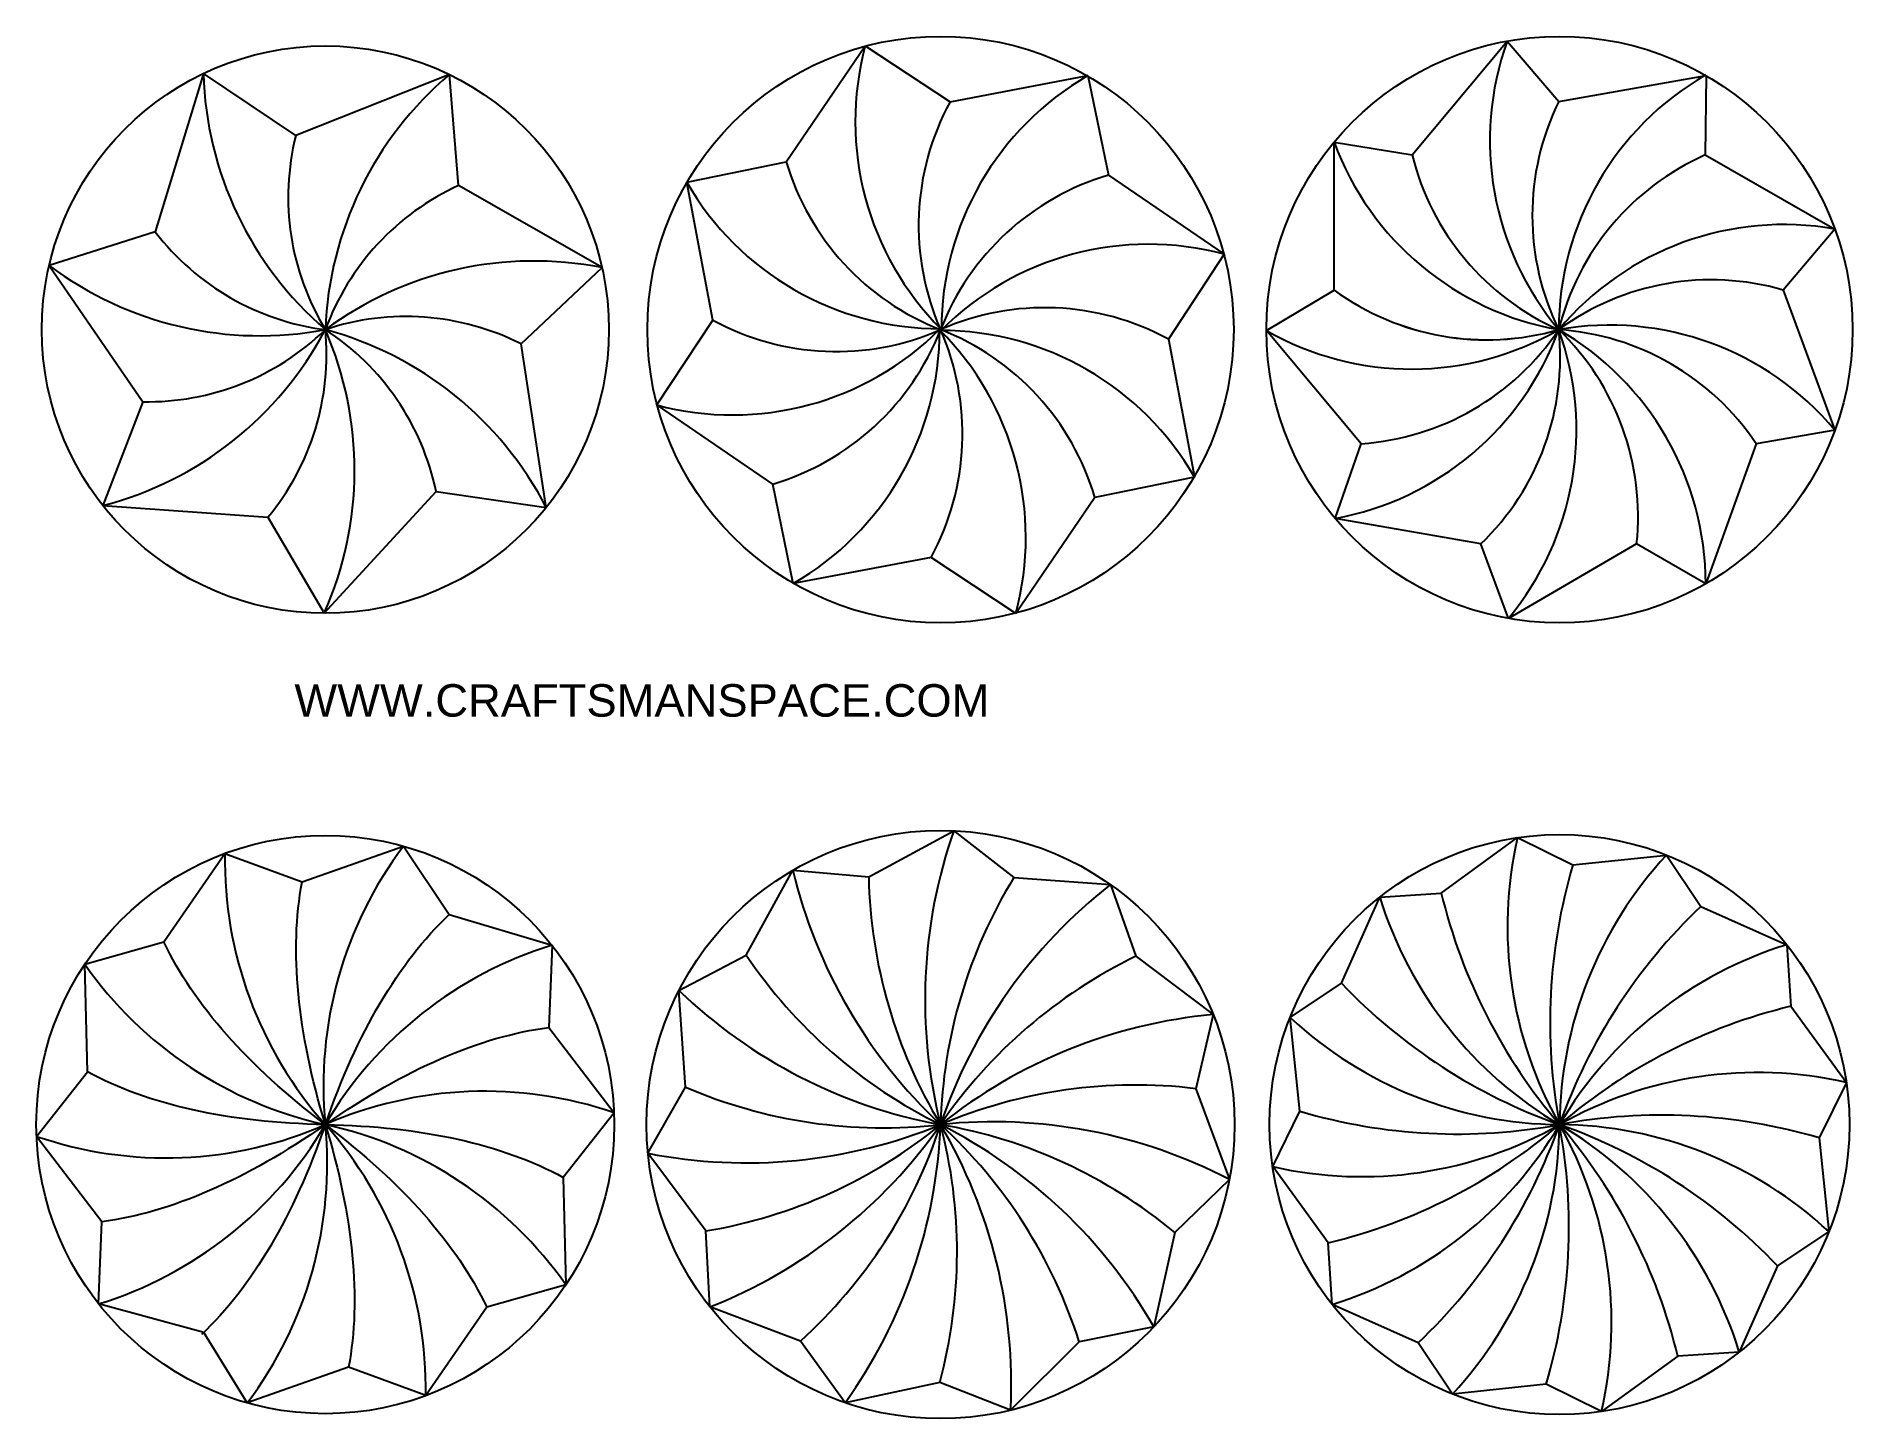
# Model space of a CAD drawing. Header units: millimetres. Extents: x 46 to 536, y 22 to 394.
import ezdxf
from ezdxf.enums import TextEntityAlignment as Align

# ---------------------------------------------------------------- set-up
doc = ezdxf.new("R2010")
doc.units = ezdxf.units.MM
for name, color, linetype in [('Default', 7, 'Continuous'), ('DV1_Default', 7, 'Continuous'), ('DV1_Layer_1', 7, 'Continuous')]:
    doc.layers.add(name, color=color, linetype=linetype)
doc.styles.add('SEACAD_arial_ttfB', font='arial.ttf')

# ---------------------------------------------------------------- blocks, each defined once
blk = doc.blocks.new('SE')
at = {"layer": 'DV1_Layer_1', "color": 7, "linetype": 'Continuous'}
for points, knots in [([(369.08, 315.08), (369.08, 358.74), (333.69, 394.13), (290.03, 394.13), (246.38, 394.13), (210.98, 358.74), (210.98, 315.08), (210.98, 271.43), (246.38, 236.04), (290.03, 236.04), (333.69, 236.04), (369.08, 271.43), (369.08, 315.08)], [0, 0, 0, 0, 0.2, 0.2, 0.2, 0.4, 0.4, 0.4, 0.6, 0.6, 0.6, 1, 1, 1, 1]), ([(535.97, 315.08), (535.97, 358.74), (500.58, 394.13), (456.93, 394.13), (413.27, 394.13), (377.88, 358.74), (377.88, 315.08), (377.88, 271.43), (413.27, 236.04), (456.93, 236.04), (500.58, 236.04), (535.97, 271.43), (535.97, 315.08)], [0, 0, 0, 0, 0.2, 0.2, 0.2, 0.4, 0.4, 0.4, 0.6, 0.6, 0.6, 1, 1, 1, 1]), ([(200.6, 315.08), (200.6, 357.31), (166.37, 391.54), (81.92, 391.54), (47.7, 357.31), (47.7, 315.08), (47.7, 272.86), (81.92, 238.63), (124.15, 238.63), (166.37, 238.63), (200.6, 272.86), (200.6, 315.08)], [0, 0, 0, 0, 0.2, 0.2, 0.4, 0.4, 0.4, 0.6, 0.6, 0.6, 1, 1, 1, 1]), ([(202.07, 100.82), (202.07, 143.86), (167.18, 178.75), (124.15, 178.75), (81.11, 178.75), (46.22, 143.86), (46.22, 100.82), (46.22, 57.79), (81.11, 22.9), (124.15, 22.9), (167.18, 22.9), (202.07, 57.79), (202.07, 100.82)], [0, 0, 0, 0, 0.2, 0.2, 0.2, 0.4, 0.4, 0.4, 0.6, 0.6, 0.6, 1, 1, 1, 1]), ([(369.3, 100.82), (369.3, 144.6), (333.81, 180.09), (290.03, 180.09), (246.26, 180.09), (210.77, 144.6), (210.77, 100.82), (210.77, 57.05), (246.26, 21.56), (290.03, 21.56), (333.81, 21.56), (369.29, 57.05), (369.3, 100.82)], [0, 0, 0, 0, 0.2, 0.2, 0.2, 0.4, 0.4, 0.4, 0.6, 0.6, 0.6, 1, 1, 1, 1]), ([(535.09, 100.82), (535.09, 143.99), (500.1, 178.99), (456.93, 178.99), (413.76, 178.99), (378.76, 143.99), (378.76, 100.82), (378.76, 57.66), (413.76, 22.66), (456.93, 22.66), (500.1, 22.66), (535.09, 57.66), (535.09, 100.82)], [0, 0, 0, 0, 0.2, 0.2, 0.2, 0.4, 0.4, 0.4, 0.6, 0.6, 0.6, 1, 1, 1, 1])]:
    blk.add_open_spline(points, degree=3, knots=knots, dxfattribs=at)
for points in [[(417.19, 362.18), (417.19, 362.18), (442.84, 392.87), (442.84, 392.87)], [(442.84, 392.87), (433.29, 366.32), (438.57, 336.7), (456.71, 315.08)], [(442.84, 392.87), (442.84, 392.87), (456.71, 376.57), (456.71, 376.57)], [(248.41, 360.34), (248.41, 360.34), (269.73, 391.59), (269.73, 391.59)], [(269.73, 391.59), (262.42, 364.32), (270.22, 335.21), (290.19, 315.24)], [(269.73, 391.59), (269.73, 391.59), (292.6, 376.51), (292.6, 376.51)], [(91.26, 384.1), (91.26, 384.1), (78.28, 341.45), (78.28, 341.45)], [(91.26, 384.1), (92.04, 357.5), (103.98, 332.45), (124.15, 315.08)], [(116.16, 367.38), (116.16, 367.38), (91.26, 384.1), (91.26, 384.1)], [(157.6, 383.83), (157.6, 383.83), (116.16, 367.38), (116.16, 367.38)], [(157.6, 383.83), (137.29, 366.63), (125.15, 341.68), (124.15, 315.08)], [(160.06, 353.93), (160.06, 353.93), (157.6, 383.83), (157.6, 383.83)], [(329.78, 383.54), (305.32, 369.42), (290.25, 343.33), (290.25, 315.08)], [(292.6, 376.51), (292.6, 376.51), (329.78, 383.54), (329.78, 383.54)], [(329.78, 383.54), (329.78, 383.54), (335.29, 356.7), (335.29, 356.7)], [(496.33, 383.72), (471.81, 369.56), (456.71, 343.4), (456.71, 315.08)], [(456.71, 376.57), (456.71, 376.57), (496.45, 383.54), (496.45, 383.54)], [(496.45, 383.54), (496.45, 383.54), (496.23, 362.18), (496.23, 362.18)], [(292.6, 376.51), (282.28, 357.54), (281.33, 334.85), (290.03, 315.08)], [(456.71, 376.57), (447.21, 357.17), (447.21, 334.48), (456.71, 315.08)], [(116.16, 367.38), (111.75, 349.58), (114.62, 330.76), (124.15, 315.08)], [(396.14, 365.61), (405.92, 339.21), (428.98, 319.97), (456.71, 315.08)], [(396.16, 325.76), (396.16, 325.76), (396.14, 365.61), (396.14, 365.61)], [(396.14, 365.61), (396.14, 365.61), (417.19, 362.18), (417.19, 362.18)], [(221.58, 354.83), (221.58, 354.83), (248.41, 360.34), (248.41, 360.34)], [(248.41, 360.34), (254.53, 339.62), (269.9, 322.91), (290.03, 315.08)], [(417.19, 362.18), (422.35, 341.21), (436.95, 323.81), (456.71, 315.08)], [(496.23, 362.18), (476.48, 353.43), (461.9, 336.05), (456.71, 315.08)], [(496.23, 362.18), (496.23, 362.18), (531.18, 342.2), (531.18, 342.2)], [(160.06, 353.93), (143.39, 346.29), (130.46, 332.3), (124.15, 315.08)], [(198.75, 331.79), (198.75, 331.79), (160.06, 353.93), (160.06, 353.93)], [(221.58, 354.83), (235.7, 330.37), (261.79, 315.31), (290.03, 315.31)], [(228.6, 317.66), (228.6, 317.66), (221.58, 354.83), (221.58, 354.83)], [(335.29, 356.7), (314.57, 350.59), (297.85, 335.22), (290.03, 315.08)], [(335.29, 356.7), (335.29, 356.7), (366.54, 335.39), (366.54, 335.39)], [(531.18, 342.2), (503.29, 347.11), (474.91, 336.77), (456.71, 315.08)], [(78.28, 341.45), (78.28, 341.45), (49.68, 332.4), (49.68, 332.4)], [(78.28, 341.45), (89.44, 326.9), (105.95, 317.41), (124.15, 315.08)], [(366.54, 335.39), (339.26, 342.7), (310.16, 334.9), (290.19, 314.93)], [(531.18, 342.2), (531.18, 342.2), (517.25, 325.76), (517.25, 325.76)], [(198.75, 331.79), (172.64, 336.95), (145.57, 330.88), (124.15, 315.08)], [(366.54, 335.39), (366.54, 335.39), (351.46, 312.51), (351.46, 312.51)], [(49.68, 332.4), (70.97, 316.43), (97.99, 310.14), (124.15, 315.08)], [(49.68, 332.4), (49.68, 332.4), (74.93, 295.66), (74.93, 295.66)], [(176.91, 311.23), (176.91, 311.23), (198.75, 331.79), (198.75, 331.79)], [(517.25, 325.76), (496.51, 331.75), (474.16, 327.81), (456.71, 315.08)], [(351.46, 312.51), (332.49, 322.84), (309.8, 323.79), (290.03, 315.08)], [(377.88, 314.83), (377.88, 314.83), (396.16, 325.76), (396.16, 325.76)], [(396.16, 325.76), (413.6, 313.01), (435.96, 309.07), (456.71, 315.08)], [(396.16, 325.76), (413.61, 313.04), (435.96, 309.1), (456.71, 315.08)], [(396.16, 325.76), (413.6, 313.01), (435.96, 309.07), (456.71, 315.08)], [(517.25, 325.76), (517.25, 325.76), (531.18, 287.99), (531.18, 287.99)], [(176.91, 311.23), (160.54, 319.5), (141.55, 320.89), (124.15, 315.08)], [(531.18, 287.99), (512.98, 309.67), (484.59, 320), (456.71, 315.08)], [(64.18, 267.66), (89.94, 274.35), (111.7, 291.56), (124.15, 315.08)], [(74.93, 295.66), (93.27, 295.32), (110.99, 302.31), (124.15, 315.08)], [(108.65, 264.5), (120.35, 278.62), (125.93, 296.83), (124.15, 315.08)], [(123.83, 238.63), (134.67, 262.94), (134.78, 290.69), (124.15, 315.08)], [(183.72, 267.17), (171.47, 290.8), (149.85, 308.19), (124.15, 315.08)], [(154.03, 271.43), (150.29, 289.38), (139.53, 305.1), (124.15, 315.08)], [(213.52, 294.78), (213.52, 294.78), (228.6, 317.66), (228.6, 317.66)], [(213.52, 294.78), (240.8, 287.47), (269.91, 295.27), (289.88, 315.24)], [(228.6, 317.66), (247.58, 307.33), (270.26, 306.38), (290.03, 315.08)], [(244.78, 273.47), (265.5, 279.58), (282.21, 294.95), (290.03, 315.08)], [(250.29, 246.63), (274.74, 260.75), (289.81, 286.84), (289.81, 315.08)], [(287.46, 253.66), (297.79, 272.63), (298.74, 295.32), (290.03, 315.08)], [(310.33, 238.58), (317.64, 265.85), (309.84, 294.96), (289.88, 314.93)], [(331.65, 269.83), (325.54, 290.55), (310.17, 307.26), (290.03, 315.08)], [(358.49, 275.34), (344.37, 299.8), (318.27, 314.86), (290.03, 314.86)], [(377.88, 314.83), (402.34, 300.92), (432.34, 301.02), (456.71, 315.08)], [(403.46, 284.34), (403.46, 284.34), (377.88, 314.83), (377.88, 314.83)], [(396.43, 264.21), (424.13, 269.26), (447.08, 288.62), (456.71, 315.08)], [(403.46, 284.34), (425.01, 285.81), (444.66, 297.16), (456.71, 315.08)], [(435.68, 257.31), (451.26, 272.27), (459.03, 293.61), (456.71, 315.08)], [(443.13, 237.25), (461.19, 258.93), (466.36, 288.57), (456.71, 315.08)], [(496.34, 246.56), (496.3, 274.84), (481.19, 300.95), (456.71, 315.08)], [(477.73, 257.31), (480.03, 278.78), (472.27, 300.11), (456.71, 315.08)], [(509.95, 284.34), (497.92, 302.29), (478.26, 313.64), (456.71, 315.08)], [(509.95, 284.34), (497.92, 302.29), (478.26, 313.64), (456.71, 315.08)], [(509.95, 284.34), (497.92, 302.29), (478.26, 313.64), (456.71, 315.08)], [(183.72, 267.17), (183.72, 267.17), (176.91, 311.23), (176.91, 311.23)], [(351.46, 312.51), (351.46, 312.51), (358.49, 275.34), (358.49, 275.34)], [(74.93, 295.66), (74.93, 295.66), (64.18, 267.66), (64.18, 267.66)], [(244.78, 273.47), (244.78, 273.47), (213.52, 294.78), (213.52, 294.78)], [(396.43, 264.21), (396.43, 264.21), (403.46, 284.34), (403.46, 284.34)], [(509.95, 284.34), (509.95, 284.34), (496.34, 246.56), (496.34, 246.56)], [(531.18, 287.99), (531.18, 287.99), (509.95, 284.34), (509.95, 284.34)], [(358.49, 275.34), (358.49, 275.34), (331.65, 269.83), (331.65, 269.83)], [(123.83, 238.63), (123.83, 238.63), (154.03, 271.43), (154.03, 271.43)], [(154.03, 271.43), (154.03, 271.43), (183.72, 267.17), (183.72, 267.17)], [(250.29, 246.63), (250.29, 246.63), (244.78, 273.47), (244.78, 273.47)], [(331.65, 269.83), (331.65, 269.83), (310.33, 238.58), (310.33, 238.58)], [(64.18, 267.66), (64.18, 267.66), (108.65, 264.5), (108.65, 264.5)], [(108.65, 264.5), (108.65, 264.5), (123.83, 238.63), (123.83, 238.63)], [(435.68, 257.31), (435.68, 257.31), (396.43, 264.21), (396.43, 264.21)], [(443.13, 237.25), (443.13, 237.25), (435.68, 257.31), (435.68, 257.31)], [(477.73, 257.31), (477.73, 257.31), (443.13, 237.25), (443.13, 237.25)], [(496.34, 246.56), (496.34, 246.56), (477.73, 257.31), (477.73, 257.31)], [(287.46, 253.66), (287.46, 253.66), (250.29, 246.63), (250.29, 246.63)], [(310.33, 238.58), (310.33, 238.58), (287.46, 253.66), (287.46, 253.66)], [(270.66, 167.57), (270.66, 167.57), (293.59, 180.01), (293.59, 180.01)], [(293.59, 180.01), (284.68, 154.53), (283.44, 127), (290.03, 100.82)], [(293.59, 180.01), (293.59, 180.01), (309.82, 167.44), (309.82, 167.44)], [(425.04, 163.23), (425.04, 163.23), (445.6, 178.16), (445.6, 178.16)], [(445.6, 178.16), (439.61, 151.87), (443.65, 124.29), (456.93, 100.82)], [(445.6, 178.16), (445.6, 178.16), (460.52, 170.81), (460.52, 170.81)], [(80.62, 150.04), (80.62, 150.04), (97.07, 173.89), (97.07, 173.89)], [(97.07, 173.89), (96.63, 147.01), (106.3, 120.93), (124.15, 100.82)], [(97.07, 173.89), (97.07, 173.89), (117.87, 166.22), (117.87, 166.22)], [(117.87, 166.22), (117.87, 166.22), (145.19, 175.85), (145.19, 175.85)], [(145.19, 175.85), (129.03, 154.36), (121.53, 127.59), (124.15, 100.82)], [(145.19, 175.85), (145.19, 175.85), (157.51, 157.43), (157.51, 157.43)], [(485.78, 173.47), (467.45, 153.69), (457.16, 127.79), (456.93, 100.82)], [(460.52, 170.81), (460.52, 170.81), (485.78, 173.47), (485.78, 173.47)], [(485.78, 173.47), (485.78, 173.47), (495.03, 159.64), (495.03, 159.64)], [(237.65, 146.5), (237.65, 146.5), (250.22, 169.36), (250.22, 169.36)], [(250.22, 169.36), (256.49, 143.11), (270.34, 119.28), (290.03, 100.82)], [(250.22, 169.36), (250.22, 169.36), (270.66, 167.57), (270.66, 167.57)], [(270.66, 167.57), (271.17, 144.01), (277.85, 120.99), (290.03, 100.82)], [(309.82, 167.44), (297.51, 147.35), (290.69, 124.38), (290.03, 100.82)], [(309.82, 167.44), (309.82, 167.44), (335.84, 165.51), (335.84, 165.51)], [(460.52, 170.81), (453.82, 148.09), (452.59, 124.11), (456.93, 100.82)], [(124.15, 100.82), (116.54, 125.92), (114.44, 147.72), (117.87, 166.22)], [(335.84, 165.51), (314.57, 148.9), (298.64, 126.41), (290.03, 100.82)], [(335.84, 165.51), (335.84, 165.51), (342.7, 146.17), (342.7, 146.17)], [(398.11, 138.93), (398.11, 138.93), (408.45, 162.14), (408.45, 162.14)], [(408.45, 162.14), (408.45, 162.14), (425.04, 163.23), (425.04, 163.23)], [(408.45, 162.14), (416.4, 136.37), (433.69, 114.51), (456.93, 100.82)], [(425.04, 163.23), (430.6, 140.2), (441.53, 118.82), (456.93, 100.82)], [(124.15, 100.82), (132.74, 125.6), (143.86, 144.47), (157.51, 157.43)], [(157.51, 157.43), (157.51, 157.43), (185.27, 149.16), (185.27, 149.16)], [(495.03, 159.64), (477.87, 143.31), (464.81, 123.16), (456.93, 100.82)], [(495.03, 159.64), (495.03, 159.64), (518.24, 149.31), (518.24, 149.31)], [(59.29, 144.02), (59.29, 144.02), (80.62, 150.04), (80.62, 150.04)], [(124.15, 100.82), (103.24, 116.65), (88.73, 133.06), (80.62, 150.04)], [(185.27, 149.16), (159.57, 141.26), (137.76, 124.01), (124.15, 100.82)], [(185.27, 149.16), (185.27, 149.16), (184.41, 127.01), (184.41, 127.01)], [(518.24, 149.31), (492.48, 141.35), (470.61, 124.06), (456.93, 100.82)], [(518.24, 149.31), (518.24, 149.31), (519.33, 132.71), (519.33, 132.71)], [(59.29, 144.02), (74.74, 122.01), (97.89, 106.6), (124.15, 100.82)], [(60.01, 115.06), (60.01, 115.06), (59.29, 144.02), (59.29, 144.02)], [(219.48, 136.96), (219.48, 136.96), (237.65, 146.5), (237.65, 146.5)], [(237.65, 146.5), (250.82, 126.95), (268.88, 111.21), (290.03, 100.82)], [(342.7, 146.17), (321.48, 135.92), (303.32, 120.29), (290.03, 100.82)], [(342.7, 146.17), (342.7, 146.17), (363.54, 130.48), (363.54, 130.48)], [(384.29, 129.68), (384.29, 129.68), (398.11, 138.93), (398.11, 138.93)], [(398.11, 138.93), (414.44, 121.77), (434.59, 108.71), (456.93, 100.82)], [(219.48, 136.96), (238.95, 118.27), (263.49, 105.7), (290.03, 100.82)], [(221.27, 110.93), (221.27, 110.93), (219.48, 136.96), (219.48, 136.96)], [(519.33, 132.71), (496.31, 127.15), (474.92, 116.23), (456.93, 100.82)], [(519.33, 132.71), (519.33, 132.71), (534.27, 112.16), (534.27, 112.16)], [(363.54, 130.48), (336.66, 128), (311.1, 117.69), (290.03, 100.82)], [(363.54, 130.48), (363.54, 130.48), (358.85, 110.5), (358.85, 110.5)], [(384.29, 129.68), (404.06, 111.35), (429.96, 101.06), (456.93, 100.82)], [(386.94, 104.41), (386.94, 104.41), (384.29, 129.68), (384.29, 129.68)], [(124.15, 100.82), (145.66, 115.82), (165.75, 124.54), (184.41, 127.01)], [(184.41, 127.01), (184.41, 127.01), (202.01, 104), (202.01, 104)], [(534.27, 112.16), (507.98, 118.15), (480.4, 114.1), (456.93, 100.82)], [(46.29, 97.65), (46.29, 97.65), (60.01, 115.06), (60.01, 115.06)], [(124.15, 100.82), (97.93, 101.34), (76.55, 106.09), (60.01, 115.06)], [(202.01, 104), (176.57, 112.72), (148.79, 111.59), (124.15, 100.82)], [(358.85, 110.5), (335.46, 113.35), (311.73, 110.01), (290.03, 100.82)], [(211.15, 93.08), (211.15, 93.08), (221.27, 110.93), (221.27, 110.93)], [(221.27, 110.93), (242.91, 101.61), (266.62, 98.12), (290.03, 100.82)], [(358.85, 110.5), (358.85, 110.5), (367.9, 86.03), (367.9, 86.03)], [(534.27, 112.16), (534.27, 112.16), (526.92, 97.23), (526.92, 97.23)], [(202.01, 104), (202.01, 104), (188.29, 86.59), (188.29, 86.59)], [(367.9, 86.03), (343.95, 98.48), (316.88, 103.62), (290.03, 100.82)], [(379.59, 89.49), (379.59, 89.49), (386.94, 104.41), (386.94, 104.41)], [(386.94, 104.41), (409.66, 97.71), (433.64, 96.48), (456.93, 100.82)], [(526.92, 97.23), (504.2, 103.93), (480.21, 105.16), (456.93, 100.82)], [(46.29, 97.65), (71.72, 88.93), (99.5, 90.06), (124.15, 100.82)], [(63.02, 52.49), (88.73, 60.39), (110.54, 77.63), (124.15, 100.82)], [(124.15, 100.82), (102.63, 85.83), (82.55, 77.1), (63.89, 74.64)], [(124.15, 100.82), (115.55, 76.05), (104.43, 57.18), (90.79, 44.22)], [(103.11, 25.79), (119.26, 47.29), (126.77, 74.06), (124.15, 100.82)], [(151.23, 27.76), (151.66, 54.64), (142, 80.71), (124.15, 100.82)], [(124.15, 100.82), (131.76, 75.73), (133.85, 53.93), (130.43, 35.42)], [(189, 57.63), (173.55, 79.63), (150.41, 95.05), (124.15, 100.82)], [(124.15, 100.82), (145.05, 84.99), (159.56, 68.59), (167.67, 51.61)], [(124.15, 100.82), (150.36, 100.31), (171.74, 95.56), (188.29, 86.59)], [(211.15, 93.08), (237.63, 87.88), (265.06, 90.58), (290.03, 100.82)], [(226.72, 72.15), (249.97, 76.01), (271.8, 85.89), (290.03, 100.82)], [(227.86, 51.66), (252.95, 61.61), (274.57, 78.7), (290.03, 100.82)], [(252.27, 42.48), (269.75, 58.29), (282.77, 78.41), (290.03, 100.82)], [(264.31, 25.85), (280.04, 47.79), (288.98, 73.85), (290.03, 100.82)], [(289.81, 31.33), (295.96, 54.08), (296.04, 78.04), (290.03, 100.82)], [(308.93, 23.85), (310.3, 50.8), (303.73, 77.57), (290.03, 100.82)], [(347.54, 46.28), (334.12, 69.7), (314.13, 88.66), (290.03, 100.82)], [(327.42, 42.24), (320.3, 64.7), (307.4, 84.9), (290.03, 100.82)], [(353.16, 71.75), (335.02, 86.8), (313.25, 96.82), (290.03, 100.82)], [(379.59, 89.49), (405.88, 83.5), (433.46, 87.54), (456.93, 100.82)], [(394.52, 68.94), (417.55, 74.5), (438.93, 85.42), (456.93, 100.82)], [(395.62, 52.34), (421.38, 60.3), (443.24, 77.59), (456.93, 100.82)], [(418.82, 42.01), (435.99, 58.33), (449.04, 78.49), (456.93, 100.82)], [(428.07, 28.18), (446.4, 47.96), (456.7, 73.86), (456.93, 100.82)], [(453.34, 30.84), (460.04, 53.56), (461.27, 77.54), (456.93, 100.82)], [(468.26, 23.49), (474.25, 49.78), (470.21, 77.36), (456.93, 100.82)], [(505.41, 39.51), (497.45, 65.28), (480.16, 87.14), (456.93, 100.82)], [(488.81, 38.42), (483.25, 61.44), (472.33, 82.83), (456.93, 100.82)], [(529.57, 71.97), (509.8, 90.3), (483.89, 100.59), (456.93, 100.82)], [(515.74, 62.72), (499.42, 79.88), (479.26, 92.94), (456.93, 100.82)], [(63.89, 74.64), (63.89, 74.64), (46.29, 97.65), (46.29, 97.65)], [(226.72, 72.15), (226.72, 72.15), (211.15, 93.08), (211.15, 93.08)], [(526.92, 97.23), (526.92, 97.23), (529.57, 71.97), (529.57, 71.97)], [(394.52, 68.94), (394.52, 68.94), (379.59, 89.49), (379.59, 89.49)], [(188.29, 86.59), (188.29, 86.59), (189, 57.63), (189, 57.63)], [(367.9, 86.03), (367.9, 86.03), (353.16, 71.75), (353.16, 71.75)], [(63.02, 52.49), (63.02, 52.49), (63.89, 74.64), (63.89, 74.64)], [(227.86, 51.66), (227.86, 51.66), (226.72, 72.15), (226.72, 72.15)], [(353.16, 71.75), (353.16, 71.75), (347.54, 46.28), (347.54, 46.28)], [(395.62, 52.34), (395.62, 52.34), (394.52, 68.94), (394.52, 68.94)], [(529.57, 71.97), (529.57, 71.97), (515.74, 62.72), (515.74, 62.72)], [(515.74, 62.72), (515.74, 62.72), (505.41, 39.51), (505.41, 39.51)], [(189, 57.63), (189, 57.63), (167.67, 51.61), (167.67, 51.61)], [(91.4, 44.81), (91.4, 44.81), (63.02, 52.49), (63.02, 52.49)], [(167.67, 51.61), (167.67, 51.61), (151.23, 27.76), (151.23, 27.76)], [(252.27, 42.48), (252.27, 42.48), (227.86, 51.66), (227.86, 51.66)], [(418.82, 42.01), (418.82, 42.01), (395.62, 52.34), (395.62, 52.34)], [(103.11, 25.79), (103.11, 25.79), (91.4, 44.81), (91.4, 44.81)], [(347.54, 46.28), (347.54, 46.28), (327.42, 42.24), (327.42, 42.24)], [(264.31, 25.85), (264.31, 25.85), (252.27, 42.48), (252.27, 42.48)], [(327.42, 42.24), (327.42, 42.24), (308.93, 23.85), (308.93, 23.85)], [(428.07, 28.18), (428.07, 28.18), (418.82, 42.01), (418.82, 42.01)], [(505.41, 39.51), (505.41, 39.51), (488.81, 38.42), (488.81, 38.42)], [(130.43, 35.42), (130.43, 35.42), (103.11, 25.79), (103.11, 25.79)], [(151.23, 27.76), (151.23, 27.76), (130.43, 35.42), (130.43, 35.42)], [(488.81, 38.42), (488.81, 38.42), (468.26, 23.49), (468.26, 23.49)], [(289.81, 31.33), (289.81, 31.33), (264.31, 25.85), (264.31, 25.85)], [(308.93, 23.85), (308.93, 23.85), (289.81, 31.33), (289.81, 31.33)], [(453.34, 30.84), (453.34, 30.84), (428.07, 28.18), (428.07, 28.18)], [(468.26, 23.49), (468.26, 23.49), (453.34, 30.84), (453.34, 30.84)]]:
    blk.add_open_spline(points, degree=3, dxfattribs=at)
at = {"layer": 'DV1_Default', "color": 7, "linetype": 'Continuous', "style": 'SEACAD_arial_ttfB'}
blk.add_text('WWW.CRAFTSMANSPACE.COM', height=8.75, dxfattribs=at).set_placement((115.81, 219.52), align=Align.TOP_LEFT)

msp = doc.modelspace()

# ---------------------------------------------------------------- block references
at = {"layer": 'Default'}
msp.add_blockref('SE', (0, 0), dxfattribs=at)

doc.saveas('drawing.dxf')
